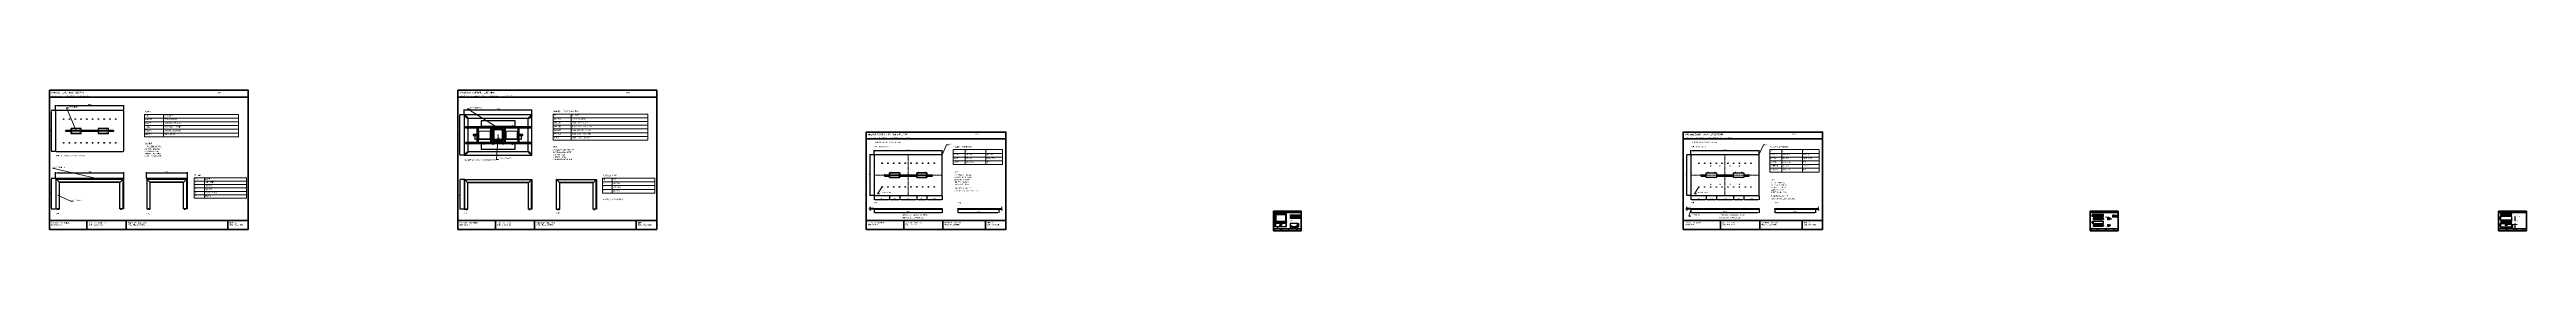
# Model space of a CAD drawing. Header units: millimetres. Extents: x 50 to 612415, y 2 to 4150.
# Drawn here: x 50 to 72830, y 10 to 4150 of the extents above; entities that cross this region are included whole.
import ezdxf

# ---------------------------------------------------------------- set-up
doc = ezdxf.new("R2010")
doc.units = ezdxf.units.MM
doc.linetypes.add('CENTER', pattern=[5.08, 3.175, -0.635, 0.635, -0.635])
doc.linetypes.add('DASHED', pattern=[1.524, 1.27, -0.254])
for name, color, linetype, lineweight in [('CENTER', 8, 'CENTER', 13), ('DIM', 7, 'Continuous', 13), ('FRAME', 7, 'Continuous', 35), ('HIDDEN', 8, 'DASHED', 13), ('NOTE', 7, 'Continuous', 18), ('OUTLINE', 7, 'Continuous', 25)]:
    doc.layers.add(name, color=color, linetype=linetype, lineweight=lineweight)
doc.styles.add('CN', font='Arial Unicode.ttf')
doc.dimstyles.new('D10_A2', dxfattribs={"dimtxt": 36, "dimasz": 22, "dimexe": 12, "dimexo": 10, "dimgap": 8, "dimtad": 1, "dimdsep": 46, "dimtxsty": 'CN', "dimcen": 2.5, "dimclrd": 7, "dimclre": 7, "dimclrt": 7, "dimazin": 3, "dimtfac": 1, "dimtmove": 0, "dimatfit": 3})
doc.dimstyles.new('D10_A3', dxfattribs={"dimtxt": 32, "dimasz": 22, "dimexe": 12, "dimexo": 10, "dimgap": 8, "dimtad": 1, "dimdsep": 46, "dimtxsty": 'CN', "dimcen": 2.5, "dimclrd": 7, "dimclre": 7, "dimclrt": 7, "dimazin": 3, "dimtfac": 1, "dimtmove": 0, "dimatfit": 3})
doc.dimstyles.new('D2_A3', dxfattribs={"dimtxt": 6.4, "dimasz": 4.4, "dimexe": 2.4, "dimexo": 2, "dimgap": 1.6, "dimtad": 1, "dimdsep": 46, "dimtxsty": 'CN', "dimcen": 2.5, "dimclrd": 7, "dimclre": 7, "dimclrt": 7, "dimazin": 3, "dimtfac": 1, "dimtmove": 0, "dimatfit": 3})

msp = doc.modelspace()

# ---------------------------------------------------------------- linework, layer by layer
at = {"layer": 'CENTER'}
for p, q in [((25280, 1050), (25280, 2250)), ((49280, 1050), (49280, 2250)), ((24280, 1650), (26280, 1650)), ((48280, 1650), (50280, 1650)), ((36190, 186), (36270, 186)), ((36230, 267), (36230, 297)), ((36230, 150), (36230, 221)), ((72200, 177), (72270, 177)), ((72235, 142), (72235, 212))]:
    msp.add_line(p, q, dxfattribs=at)
at = {"layer": 'DIM'}
for points in [[(830, 2950), (550, 3630), (610, 3630)], [(13430, 2920), (12330, 3600), (12390, 3600)], [(13230, 2830), (13180, 2110), (13240, 2110)], [(26275, 2245), (26410, 2540), (26460, 2540)], [(50275, 2245), (50410, 2540), (50460, 2540)], [(1480, 1541), (140, 1850), (200, 1850)], [(305, 1050), (680, 880), (740, 880)], [(24515, 1300), (24380, 1100), (24440, 1100)], [(48515, 1300), (48380, 1100), (48440, 1100)], [(36250, 200), (36118, 92), (36130, 92)], [(48289, 650), (48220, 440), (48280, 440)], [(60557, 367), (60550, 414), (60460, 414)], [(72255, 190), (72540, 198), (72552, 198)]]:
    msp.add_lwpolyline(points, dxfattribs=at)
for points in [[(2840, 3330), (3400, 3330), (3400, 3440), (2840, 3440)], [(2840, 3220), (3400, 3220), (3400, 3330), (2840, 3330)], [(2840, 3110), (3400, 3110), (3400, 3220), (2840, 3220)], [(2840, 3000), (3400, 3000), (3400, 3110), (2840, 3110)], [(2840, 2890), (3400, 2890), (3400, 3000), (2840, 3000)], [(3400, 3330), (5600, 3330), (5600, 3440), (3400, 3440)], [(3400, 3220), (5600, 3220), (5600, 3330), (3400, 3330)], [(3400, 3110), (5600, 3110), (5600, 3220), (3400, 3220)], [(3400, 3000), (5600, 3000), (5600, 3110), (3400, 3110)], [(3400, 2890), (5600, 2890), (5600, 3000), (3400, 3000)], [(14850, 3340), (15380, 3340), (15380, 3450), (14850, 3450)], [(14850, 3230), (15380, 3230), (15380, 3340), (14850, 3340)], [(14850, 3120), (15380, 3120), (15380, 3230), (14850, 3230)], [(14850, 3010), (15380, 3010), (15380, 3120), (14850, 3120)], [(14850, 2900), (15380, 2900), (15380, 3010), (14850, 3010)], [(15380, 3340), (17630, 3340), (17630, 3450), (15380, 3450)], [(15380, 3230), (17630, 3230), (17630, 3340), (15380, 3340)], [(15380, 3120), (17630, 3120), (17630, 3230), (15380, 3230)], [(15380, 3010), (17630, 3010), (17630, 3120), (15380, 3120)], [(15380, 2900), (17630, 2900), (17630, 3010), (15380, 3010)], [(2840, 2780), (3400, 2780), (3400, 2890), (2840, 2890)], [(3400, 2780), (5600, 2780), (5600, 2890), (3400, 2890)], [(14850, 2790), (15380, 2790), (15380, 2900), (14850, 2900)], [(14850, 2680), (15380, 2680), (15380, 2790), (14850, 2790)], [(15380, 2790), (17630, 2790), (17630, 2900), (15380, 2900)], [(15380, 2680), (17630, 2680), (17630, 2790), (15380, 2790)], [(26600, 2290), (26950, 2290), (26950, 2400), (26600, 2400)], [(26600, 2180), (26950, 2180), (26950, 2290), (26600, 2290)], [(26950, 2290), (27560, 2290), (27560, 2400), (26950, 2400)], [(26950, 2180), (27560, 2180), (27560, 2290), (26950, 2290)], [(27560, 2290), (28050, 2290), (28050, 2400), (27560, 2400)], [(27560, 2180), (28050, 2180), (28050, 2290), (27560, 2290)], [(50600, 2290), (50950, 2290), (50950, 2400), (50600, 2400)], [(50600, 2180), (50950, 2180), (50950, 2290), (50600, 2290)], [(50950, 2290), (51560, 2290), (51560, 2400), (50950, 2400)], [(50950, 2180), (51560, 2180), (51560, 2290), (50950, 2290)], [(51560, 2290), (52050, 2290), (52050, 2400), (51560, 2400)], [(51560, 2180), (52050, 2180), (52050, 2290), (51560, 2290)], [(4300, 1470), (4600, 1470), (4600, 1570), (4300, 1570)], [(4300, 1370), (4600, 1370), (4600, 1470), (4300, 1470)], [(4600, 1470), (5840, 1470), (5840, 1570), (4600, 1570)], [(4600, 1370), (5840, 1370), (5840, 1470), (4600, 1470)], [(16300, 1450), (16580, 1450), (16580, 1560), (16300, 1560)], [(16580, 1450), (17840, 1450), (17840, 1560), (16580, 1560)], [(26600, 2070), (26950, 2070), (26950, 2180), (26600, 2180)], [(26600, 1960), (26950, 1960), (26950, 2070), (26600, 2070)], [(26950, 2070), (27560, 2070), (27560, 2180), (26950, 2180)], [(26950, 1960), (27560, 1960), (27560, 2070), (26950, 2070)], [(27560, 2070), (28050, 2070), (28050, 2180), (27560, 2180)], [(27560, 1960), (28050, 1960), (28050, 2070), (27560, 2070)], [(50600, 2070), (50950, 2070), (50950, 2180), (50600, 2180)], [(50600, 1960), (50950, 1960), (50950, 2070), (50600, 2070)], [(50600, 1850), (50950, 1850), (50950, 1960), (50600, 1960)], [(50600, 1740), (50950, 1740), (50950, 1850), (50600, 1850)], [(50950, 2070), (51560, 2070), (51560, 2180), (50950, 2180)], [(50950, 1960), (51560, 1960), (51560, 2070), (50950, 2070)], [(50950, 1850), (51560, 1850), (51560, 1960), (50950, 1960)], [(50950, 1740), (51560, 1740), (51560, 1850), (50950, 1850)], [(51560, 2070), (52050, 2070), (52050, 2180), (51560, 2180)], [(51560, 1960), (52050, 1960), (52050, 2070), (51560, 2070)], [(51560, 1850), (52050, 1850), (52050, 1960), (51560, 1960)], [(51560, 1740), (52050, 1740), (52050, 1850), (51560, 1850)], [(4300, 1270), (4600, 1270), (4600, 1370), (4300, 1370)], [(4300, 1170), (4600, 1170), (4600, 1270), (4300, 1270)], [(4300, 1070), (4600, 1070), (4600, 1170), (4300, 1170)], [(4300, 970), (4600, 970), (4600, 1070), (4300, 1070)], [(4600, 1270), (5840, 1270), (5840, 1370), (4600, 1370)], [(4600, 1170), (5840, 1170), (5840, 1270), (4600, 1270)], [(4600, 1070), (5840, 1070), (5840, 1170), (4600, 1170)], [(4600, 970), (5840, 970), (5840, 1070), (4600, 1070)], [(16300, 1340), (16580, 1340), (16580, 1450), (16300, 1450)], [(16300, 1230), (16580, 1230), (16580, 1340), (16300, 1340)], [(16300, 1120), (16580, 1120), (16580, 1230), (16300, 1230)], [(16580, 1340), (17840, 1340), (17840, 1450), (16580, 1450)], [(16580, 1230), (17840, 1230), (17840, 1340), (16580, 1340)], [(16580, 1120), (17840, 1120), (17840, 1230), (16580, 1230)], [(36502, 456), (36582, 456), (36582, 478), (36502, 478)], [(36502, 434), (36582, 434), (36582, 456), (36502, 456)], [(36502, 412), (36582, 412), (36582, 434), (36502, 434)], [(36502, 390), (36582, 390), (36582, 412), (36502, 412)], [(36502, 368), (36582, 368), (36582, 390), (36502, 390)], [(36582, 456), (36636, 456), (36636, 478), (36582, 478)], [(36582, 434), (36636, 434), (36636, 456), (36582, 456)], [(36582, 412), (36636, 412), (36636, 434), (36582, 434)], [(36582, 390), (36636, 390), (36636, 412), (36582, 412)], [(36582, 368), (36636, 368), (36636, 390), (36582, 390)], [(36636, 456), (36804, 456), (36804, 478), (36636, 478)], [(36636, 434), (36804, 434), (36804, 456), (36636, 456)], [(36636, 412), (36804, 412), (36804, 434), (36636, 434)], [(36636, 390), (36804, 390), (36804, 412), (36636, 412)], [(36636, 368), (36804, 368), (36804, 390), (36636, 390)], [(60670, 452), (60720, 452), (60720, 472), (60670, 472)], [(60670, 432), (60720, 432), (60720, 452), (60670, 452)], [(60670, 412), (60720, 412), (60720, 432), (60670, 432)], [(60720, 452), (60814, 452), (60814, 472), (60720, 472)], [(60720, 432), (60814, 432), (60814, 452), (60720, 452)], [(60720, 412), (60814, 412), (60814, 432), (60720, 432)]]:
    msp.add_lwpolyline(points, close=True, dxfattribs=at)
for centre, radius in [((830, 2950), 5), ((13430, 2920), 5), ((13230, 2830), 5), ((26275, 2245), 5), ((50275, 2245), 5), ((1480, 1541), 5), ((305, 1050), 5), ((24515, 1300), 5), ((48515, 1300), 5), ((36250, 200), 1), ((48289, 650), 5), ((60557, 367), 1), ((72255, 190), 1)]:
    msp.add_circle(centre, radius, dxfattribs=at)
at = {"layer": 'FRAME'}
for p, q in [((50, 3950), (5890, 3950)), ((12050, 3950), (17890, 3950)), ((24050, 2720), (28150, 2720)), ((48050, 2720), (52150, 2720)), ((50, 310), (5890, 310)), ((1150, 50), (1150, 310)), ((2300, 50), (2300, 310)), ((5290, 50), (5290, 310)), ((12050, 310), (17890, 310)), ((13150, 50), (13150, 310)), ((14300, 50), (14300, 310)), ((17290, 50), (17290, 310)), ((24050, 310), (28150, 310)), ((25150, 50), (25150, 310)), ((26300, 50), (26300, 310)), ((27550, 50), (27550, 310)), ((36010, 544), (36830, 544)), ((36010, 62), (36830, 62)), ((36230, 10), (36230, 62)), ((36460, 10), (36460, 62)), ((36710, 10), (36710, 62)), ((48050, 310), (52150, 310)), ((49150, 50), (49150, 310)), ((50300, 50), (50300, 310)), ((51550, 50), (51550, 310)), ((60010, 544), (60830, 544)), ((60010, 62), (60830, 62)), ((60230, 10), (60230, 62)), ((60460, 10), (60460, 62)), ((60710, 10), (60710, 62)), ((72010, 544), (72830, 544)), ((72010, 62), (72830, 62)), ((72230, 10), (72230, 62)), ((72460, 10), (72460, 62)), ((72710, 10), (72710, 62))]:
    msp.add_line(p, q, dxfattribs=at)
for points in [[(50, 50), (5890, 50), (5890, 4150), (50, 4150)], [(12050, 50), (17890, 50), (17890, 4150), (12050, 4150)], [(24050, 50), (28150, 50), (28150, 2920), (24050, 2920)], [(48050, 50), (52150, 50), (52150, 2920), (48050, 2920)], [(36010, 10), (36830, 10), (36830, 584), (36010, 584)], [(60010, 10), (60830, 10), (60830, 584), (60010, 584)], [(72010, 10), (72830, 10), (72830, 584), (72010, 584)]]:
    msp.add_lwpolyline(points, close=True, dxfattribs=at)
at = {"layer": 'HIDDEN'}
for p, q in [((24570, 1612), (24730, 1612)), ((25030, 1612), (25530, 1612)), ((25830, 1612), (25990, 1612)), ((48570, 1612), (48730, 1612)), ((49030, 1612), (49530, 1612)), ((49830, 1612), (49990, 1612)), ((340.47, 1447), (2119.53, 1447)), ((3010.47, 1447), (3989.53, 1447)), ((12340.47, 1437), (14119.53, 1437)), ((15040.47, 1437), (16019.53, 1437)), ((24508, 650), (24508, 668)), ((24522, 650), (24522, 668)), ((24570, 650), (24570, 668)), ((24678, 650), (24678, 668)), ((24692, 650), (24692, 668)), ((24730, 650), (24730, 668)), ((24848, 650), (24848, 668)), ((24862, 650), (24862, 668)), ((25018, 650), (25018, 668)), ((25030, 650), (25030, 668)), ((25032, 650), (25032, 668)), ((25188, 650), (25188, 668)), ((25202, 650), (25202, 668)), ((25358, 650), (25358, 668)), ((25372, 650), (25372, 668)), ((25528, 650), (25528, 668)), ((25530, 650), (25530, 668)), ((25542, 650), (25542, 668)), ((25698, 650), (25698, 668)), ((25712, 650), (25712, 668)), ((25830, 650), (25830, 668)), ((25868, 650), (25868, 668)), ((25882, 650), (25882, 668)), ((25990, 650), (25990, 668)), ((26038, 650), (26038, 668)), ((26052, 650), (26052, 668)), ((26983, 650), (26983, 668)), ((26997, 650), (26997, 668)), ((27270, 650), (27270, 668)), ((27330, 650), (27330, 668)), ((27350, 650), (27350, 668)), ((27410, 650), (27410, 668)), ((27683, 650), (27683, 668)), ((27697, 650), (27697, 668)), ((36080, 135), (36080, 226)), ((36205, 275), (36205, 290)), ((36255, 275), (36255, 290)), ((36380, 135), (36380, 226)), ((36500, 211), (36515, 211)), ((36500, 161), (36515, 161)), ((48508, 650), (48508, 668)), ((48522, 650), (48522, 668)), ((48570, 650), (48570, 668)), ((48678, 650), (48678, 668)), ((48692, 650), (48692, 668)), ((48730, 650), (48730, 668)), ((48848, 650), (48848, 668)), ((48862, 650), (48862, 668)), ((49018, 650), (49018, 668)), ((49030, 650), (49030, 668)), ((49032, 650), (49032, 668)), ((49188, 650), (49188, 668)), ((49202, 650), (49202, 668)), ((49358, 650), (49358, 668)), ((49372, 650), (49372, 668)), ((49528, 650), (49528, 668)), ((49530, 650), (49530, 668)), ((49542, 650), (49542, 668)), ((49698, 650), (49698, 668)), ((49712, 650), (49712, 668)), ((49830, 650), (49830, 668)), ((49868, 650), (49868, 668)), ((49882, 650), (49882, 668)), ((49990, 650), (49990, 668)), ((50038, 650), (50038, 668)), ((50052, 650), (50052, 668)), ((50983, 650), (50983, 668)), ((50997, 650), (50997, 668)), ((51270, 650), (51270, 668)), ((51330, 650), (51330, 668)), ((51350, 650), (51350, 668)), ((51410, 650), (51410, 668)), ((51683, 650), (51683, 668)), ((51697, 650), (51697, 668)), ((60100, 458), (60398, 458)), ((60100, 367), (60398, 367)), ((60145, 366.5), (60145, 378)), ((60145, 168.5), (60145, 180)), ((60155, 366.5), (60155, 378)), ((60155, 168.5), (60155, 180)), ((60343, 366.5), (60343, 378)), ((60343, 168.5), (60343, 180)), ((60353, 366.5), (60353, 378)), ((60353, 168.5), (60353, 180)), ((60521.8, 366.5), (60531.8, 366.5)), ((60566.2, 168.5), (60576.2, 168.5)), ((72210, 261), (72210, 276)), ((72260, 261), (72260, 276)), ((72485, 202), (72500, 202)), ((72485, 152), (72500, 152))]:
    msp.add_line(p, q, dxfattribs=at)
for points in [[(12665, 2715), (12995, 2715), (12995, 2945), (12665, 2945)], [(13110, 2680), (13350, 2680), (13350, 2980), (13110, 2980)], [(13465, 2715), (13795, 2715), (13795, 2945), (13465, 2945)]]:
    msp.add_lwpolyline(points, close=True, dxfattribs=at)
for centre in [(48860, 1922), (49130, 1922), (49430, 1922), (49700, 1922), (48860, 1378), (49130, 1378), (49430, 1378), (49700, 1378)]:
    msp.add_circle(centre, 5, dxfattribs=at)
at = {"layer": 'OUTLINE'}
for p, q in [((230, 3535), (230, 2365)), ((2215, 3550), (245, 3550)), ((2230, 2365), (2230, 3535)), ((12235.074, 3417.236), (12236.574, 3417.236)), ((12235.074, 3417.236), (12235.074, 3413.36)), ((12236.574, 3413.36), (12235.074, 3413.36)), ((12235.497, 3412.276), (12236.601, 3413.292)), ((12235.497, 3412.276), (12319.02, 3321.588)), ((12236.574, 3417.236), (12236.574, 3413.36)), ((12236.601, 3413.292), (12247.744, 3401.193)), ((12243.074, 3423.736), (12243.074, 3425.236)), ((12246.95, 3425.236), (12243.074, 3425.236)), ((12246.95, 3423.736), (12243.074, 3423.736)), ((12246.95, 3425.236), (12246.95, 3423.736)), ((12247.018, 3423.709), (12248.034, 3424.813)), ((12259.116, 3412.566), (12247.018, 3423.709)), ((12339.948, 3340.161), (12248.034, 3424.813)), ((12252.766, 3395.74), (12320.123, 3322.604)), ((12338.932, 3339.058), (12264.57, 3407.543)), ((12320.123, 3322.604), (12319.02, 3321.588)), ((12320.267, 3322.601), (12337.756, 3340.09)), ((12321.328, 3321.541), (12320.267, 3322.601)), ((12321.328, 3321.541), (12338.817, 3339.03)), ((12338.817, 3339.03), (12337.756, 3340.09)), ((12338.932, 3339.058), (12339.948, 3340.161)), ((14120.052, 3340.161), (14211.966, 3424.813)), ((14121.068, 3339.058), (14120.052, 3340.161)), ((14121.068, 3339.058), (14195.43, 3407.543)), ((14121.183, 3339.03), (14122.244, 3340.09)), ((14138.672, 3321.541), (14121.183, 3339.03)), ((14139.733, 3322.601), (14122.244, 3340.09)), ((14138.672, 3321.541), (14139.733, 3322.601)), ((14207.234, 3395.74), (14139.877, 3322.604)), ((14139.877, 3322.604), (14140.98, 3321.588)), ((14224.503, 3412.276), (14140.98, 3321.588)), ((14200.884, 3412.566), (14212.982, 3423.709)), ((14212.982, 3423.709), (14211.966, 3424.813)), ((14223.399, 3413.292), (14212.256, 3401.193)), ((14213.05, 3425.236), (14213.05, 3423.736)), ((14213.05, 3425.236), (14216.926, 3425.236)), ((14213.05, 3423.736), (14216.926, 3423.736)), ((14216.926, 3423.736), (14216.926, 3425.236)), ((14224.503, 3412.276), (14223.399, 3413.292)), ((14224.926, 3417.236), (14223.426, 3417.236)), ((14223.426, 3417.236), (14223.426, 3413.36)), ((14223.426, 3413.36), (14224.926, 3413.36)), ((14224.926, 3417.236), (14224.926, 3413.36)), ((245, 2350), (2215, 2350)), ((12236.574, 2246.64), (12235.074, 2246.64)), ((12235.074, 2242.764), (12235.074, 2246.64)), ((12235.074, 2242.764), (12236.574, 2242.764)), ((12235.497, 2247.724), (12319.02, 2338.412)), ((12235.497, 2247.724), (12236.601, 2246.708)), ((12236.574, 2242.764), (12236.574, 2246.64)), ((12236.601, 2246.708), (12247.744, 2258.807)), ((12243.074, 2236.264), (12243.074, 2234.764)), ((12246.95, 2236.264), (12243.074, 2236.264)), ((12246.95, 2234.764), (12243.074, 2234.764)), ((12246.95, 2234.764), (12246.95, 2236.264)), ((12259.116, 2247.434), (12247.018, 2236.291)), ((12247.018, 2236.291), (12248.034, 2235.187)), ((12339.948, 2319.839), (12248.034, 2235.187)), ((12252.766, 2264.26), (12320.123, 2337.396)), ((12338.932, 2320.942), (12264.57, 2252.457)), ((12320.123, 2337.396), (12319.02, 2338.412)), ((12321.328, 2338.459), (12320.267, 2337.399)), ((12320.267, 2337.399), (12337.756, 2319.91)), ((12321.328, 2338.459), (12338.817, 2320.97)), ((12338.817, 2320.97), (12337.756, 2319.91)), ((12338.932, 2320.942), (12339.948, 2319.839)), ((14121.068, 2320.942), (14120.052, 2319.839)), ((14120.052, 2319.839), (14211.966, 2235.187)), ((14121.068, 2320.942), (14195.43, 2252.457)), ((14138.672, 2338.459), (14121.183, 2320.97)), ((14121.183, 2320.97), (14122.244, 2319.91)), ((14139.733, 2337.399), (14122.244, 2319.91)), ((14138.672, 2338.459), (14139.733, 2337.399)), ((14139.877, 2337.396), (14140.98, 2338.412)), ((14207.234, 2264.26), (14139.877, 2337.396)), ((14224.503, 2247.724), (14140.98, 2338.412)), ((14200.884, 2247.434), (14212.982, 2236.291)), ((14212.982, 2236.291), (14211.966, 2235.187)), ((14223.399, 2246.708), (14212.256, 2258.807)), ((14213.05, 2236.264), (14216.926, 2236.264)), ((14213.05, 2234.764), (14213.05, 2236.264)), ((14213.05, 2234.764), (14216.926, 2234.764)), ((14216.926, 2236.264), (14216.926, 2234.764)), ((14224.503, 2247.724), (14223.399, 2246.708)), ((14223.426, 2246.64), (14224.926, 2246.64)), ((14223.426, 2242.764), (14223.426, 2246.64)), ((14224.926, 2242.764), (14223.426, 2242.764)), ((14224.926, 2242.764), (14224.926, 2246.64)), ((24280, 2235), (24280, 1065)), ((26265, 2250), (24295, 2250)), ((26280, 1065), (26280, 2235)), ((48280, 2235), (48280, 1065)), ((50265, 2250), (48295, 2250)), ((50280, 1065), (50280, 2235)), ((248.03, 655), (248.03, 1532)), ((2211.97, 655), (2211.97, 1532)), ((2918.03, 655), (2918.03, 1532)), ((4081.97, 655), (4081.97, 1532)), ((12248.03, 645), (12248.03, 1522)), ((14211.97, 645), (14211.97, 1522)), ((14948.03, 645), (14948.03, 1522)), ((16111.97, 645), (16111.97, 1522)), ((24582, 1642), (24592, 1658)), ((24617, 1642), (24627, 1658)), ((24652, 1642), (24662, 1658)), ((24681.5, 1996.5), (24688.5, 2003.5)), ((24687, 1642), (24697, 1658)), ((24722, 1642), (24732, 1658)), ((24757, 1642), (24767, 1658)), ((24792, 1642), (24802, 1658)), ((24827, 1642), (24837, 1658)), ((24862, 1642), (24872, 1658)), ((24897, 1642), (24907, 1658)), ((24932, 1642), (24942, 1658)), ((24967, 1642), (24977, 1658)), ((25002, 1642), (25012, 1658)), ((25021.5, 1996.5), (25028.5, 2003.5)), ((25037, 1642), (25047, 1658)), ((25072, 1642), (25082, 1658)), ((25107, 1642), (25117, 1658)), ((25142, 1642), (25152, 1658)), ((25177, 1642), (25187, 1658)), ((25212, 1642), (25222, 1658)), ((25247, 1642), (25257, 1658)), ((25282, 1642), (25292, 1658)), ((25317, 1642), (25327, 1658)), ((25352, 1642), (25362, 1658)), ((25361.5, 1996.5), (25368.5, 2003.5)), ((25387, 1642), (25397, 1658)), ((25422, 1642), (25432, 1658)), ((25457, 1642), (25467, 1658)), ((25492, 1642), (25502, 1658)), ((25527, 1642), (25537, 1658)), ((25562, 1642), (25572, 1658)), ((25597, 1642), (25607, 1658)), ((25632, 1642), (25642, 1658)), ((25667, 1642), (25677, 1658)), ((25701.5, 1996.5), (25708.5, 2003.5)), ((25702, 1642), (25712, 1658)), ((25737, 1642), (25747, 1658)), ((25772, 1642), (25782, 1658)), ((25807, 1642), (25817, 1658)), ((25842, 1642), (25852, 1658)), ((25877, 1642), (25887, 1658)), ((25912, 1642), (25922, 1658)), ((25947, 1642), (25957, 1658)), ((26041.5, 1996.5), (26048.5, 2003.5)), ((24295, 1050), (26265, 1050)), ((24511.5, 1296.5), (24518.5, 1303.5)), ((24851.5, 1296.5), (24858.5, 1303.5)), ((25191.5, 1296.5), (25198.5, 1303.5)), ((25531.5, 1296.5), (25538.5, 1303.5)), ((25871.5, 1296.5), (25878.5, 1303.5)), ((48295, 1050), (50265, 1050)), ((24280, 659), (26280, 659)), ((24289, 650), (26271, 650)), ((26740, 659), (27940, 659)), ((26749, 650), (27931, 650)), ((36065, 490), (36395, 490)), ((36065, 290), (36395, 290)), ((36065, 135), (36395, 135)), ((36500, 135), (36730, 135)), ((36515, 135), (36515, 226)), ((36715, 135), (36715, 226)), ((48280, 659), (50280, 659)), ((48289, 650), (50271, 650)), ((50740, 659), (51940, 659)), ((50749, 650), (51931, 650))]:
    msp.add_line(p, q, dxfattribs=at)
for points in [[(1930, 2960), (1780, 2960), (1780, 3020), (1480, 3020), (1480, 2960), (980, 2960), (980, 3020), (680, 3020), (680, 2960), (530, 2960)], [(530, 2940), (680, 2940), (680, 2880), (980, 2880), (980, 2940), (1480, 2940), (1480, 2880), (1780, 2880), (1780, 2940), (1930, 2940)], [(24580, 1660), (24730, 1660), (24730, 1720), (25030, 1720), (25030, 1660), (25530, 1660), (25530, 1720), (25830, 1720), (25830, 1660), (25980, 1660)], [(25980, 1640), (25830, 1640), (25830, 1580), (25530, 1580), (25530, 1640), (25030, 1640), (25030, 1580), (24730, 1580), (24730, 1640), (24580, 1640)], [(48580, 1660), (48730, 1660), (48730, 1720), (49030, 1720), (49030, 1660), (49530, 1660), (49530, 1720), (49830, 1720), (49830, 1660), (49980, 1660)], [(49980, 1640), (49830, 1640), (49830, 1580), (49530, 1580), (49530, 1640), (49030, 1640), (49030, 1580), (48730, 1580), (48730, 1640), (48580, 1640)]]:
    msp.add_lwpolyline(points, dxfattribs=at)
for points in [[(681, 2960), (979, 2960), (979, 3018), (681, 3018)], [(681, 2882), (979, 2882), (979, 2940), (681, 2940)], [(1481, 2960), (1779, 2960), (1779, 3018), (1481, 3018)], [(1481, 2882), (1779, 2882), (1779, 2940), (1481, 2940)], [(12235, 2235), (14225, 2235), (14225, 3425), (12235, 3425)], [(12272.3, 3045), (14187.7, 3045), (14187.7, 3075), (12272.3, 3075)], [(12345.3, 2345.3), (14114.7, 2345.3), (14114.7, 3314.7), (12345.3, 3314.7)], [(12600, 3066), (12660, 3066), (12660, 3069), (12600, 3069)], [(12610, 2594), (12650, 2594), (12650, 3066), (12610, 3066)], [(12730, 3090), (13730, 3090), (13730, 3250), (12730, 3250)], [(13000, 3066), (13060, 3066), (13060, 3069), (13000, 3069)], [(13010, 2594), (13050, 2594), (13050, 3066), (13010, 3066)], [(13080, 2660), (13380, 2660), (13380, 3000), (13080, 3000)], [(13400, 3066), (13460, 3066), (13460, 3069), (13400, 3069)], [(13410, 2594), (13450, 2594), (13450, 3066), (13410, 3066)], [(13800, 3066), (13860, 3066), (13860, 3069), (13800, 3069)], [(13810, 2594), (13850, 2594), (13850, 3066), (13810, 3066)], [(12272.3, 2585), (14187.7, 2585), (14187.7, 2615), (12272.3, 2615)], [(12500.5, 2817.5), (12600.5, 2817.5), (12600.5, 2842.5), (12500.5, 2842.5)], [(12600, 2591), (12660, 2591), (12660, 2594), (12600, 2594)], [(12730, 2410), (13730, 2410), (13730, 2570), (12730, 2570)], [(13000, 2591), (13060, 2591), (13060, 2594), (13000, 2594)], [(13400, 2591), (13460, 2591), (13460, 2594), (13400, 2594)], [(13800, 2591), (13860, 2591), (13860, 2594), (13800, 2594)], [(13859.5, 2817.5), (13959.5, 2817.5), (13959.5, 2842.5), (13859.5, 2842.5)], [(230, 1532), (2230, 1532), (2230, 1550), (230, 1550)], [(235, 655), (339.95, 655), (339.95, 1432), (250.75, 1532), (235, 1532)], [(250.75, 1532), (2209.25, 1532), (2119.53, 1432), (340.47, 1432)], [(2225, 655), (2120.05, 655), (2120.05, 1432), (2209.25, 1532), (2225, 1532)], [(2900, 1532), (4100, 1532), (4100, 1550), (2900, 1550)], [(2905, 655), (3009.95, 655), (3009.95, 1432), (2920.75, 1532), (2905, 1532)], [(2920.75, 1532), (4079.25, 1532), (3989.53, 1432), (3010.47, 1432)], [(4095, 655), (3990.05, 655), (3990.05, 1432), (4079.25, 1532), (4095, 1532)], [(12235, 645), (12339.95, 645), (12339.95, 1422), (12250.75, 1522), (12235, 1522)], [(12250.75, 1522), (14209.25, 1522), (14119.53, 1422), (12340.47, 1422)], [(14225, 645), (14120.05, 645), (14120.05, 1422), (14209.25, 1522), (14225, 1522)], [(14935, 645), (15039.95, 645), (15039.95, 1422), (14950.75, 1522), (14935, 1522)], [(14950.75, 1522), (16109.25, 1522), (16019.53, 1422), (15040.47, 1422)], [(16125, 645), (16020.05, 645), (16020.05, 1422), (16109.25, 1522), (16125, 1522)], [(24731, 1660), (25029, 1660), (25029, 1718), (24731, 1718)], [(24731, 1582), (25029, 1582), (25029, 1640), (24731, 1640)], [(25531, 1660), (25829, 1660), (25829, 1718), (25531, 1718)], [(25531, 1582), (25829, 1582), (25829, 1640), (25531, 1640)], [(284.01, 650), (304.01, 650), (304.01, 656), (284.01, 656)], [(305.223, 650), (325.223, 650), (325.223, 656), (305.223, 656)], [(2134.777, 650), (2154.777, 650), (2154.777, 656), (2134.777, 656)], [(2155.99, 650), (2175.99, 650), (2175.99, 656), (2155.99, 656)], [(2953.652, 650), (2973.652, 650), (2973.652, 656), (2953.652, 656)], [(2974.866, 650), (2994.866, 650), (2994.866, 656), (2974.866, 656)], [(4005.134, 650), (4025.134, 650), (4025.134, 656), (4005.134, 656)], [(4026.348, 650), (4046.348, 650), (4046.348, 656), (4026.348, 656)], [(12284.01, 640), (12304.01, 640), (12304.01, 646), (12284.01, 646)], [(12305.223, 640), (12325.223, 640), (12325.223, 646), (12305.223, 646)], [(14134.777, 640), (14154.777, 640), (14154.777, 646), (14134.777, 646)], [(14155.99, 640), (14175.99, 640), (14175.99, 646), (14155.99, 646)], [(14983.652, 640), (15003.652, 640), (15003.652, 646), (14983.652, 646)], [(15004.866, 640), (15024.866, 640), (15024.866, 646), (15004.866, 646)], [(16035.134, 640), (16055.134, 640), (16055.134, 646), (16035.134, 646)], [(16056.348, 640), (16076.348, 640), (16076.348, 646), (16056.348, 646)], [(24280, 659), (24280, 668), (26280, 668), (26280, 659), (26271, 650), (24289, 650)], [(26740, 659), (26740, 668), (27940, 668), (27940, 659), (27931, 650), (26749, 650)], [(36065, 275), (36395, 275), (36395, 505), (36065, 505)], [(36065, 130), (36395, 130), (36395, 226), (36065, 226)], [(36080, 290), (36380, 290), (36380, 490), (36080, 490)], [(36500, 130), (36730, 130), (36730, 226), (36500, 226)], [(48280, 659), (48280, 668), (50280, 668), (50280, 659), (50271, 650), (48289, 650)], [(50740, 659), (50740, 668), (51940, 668), (51940, 659), (51931, 650), (50749, 650)], [(60100, 428), (60398, 428), (60398, 486), (60100, 486)], [(60100, 360), (60398, 360), (60398, 378), (60100, 378)], [(60100, 226), (60398, 226), (60398, 284), (60100, 284)], [(60100, 162), (60398, 162), (60398, 180), (60100, 180)], [(60520, 360), (60550, 360), (60550, 367), (60578, 367), (60578, 378), (60520, 378)], [(60520, 162), (60578, 162), (60578, 180), (60520, 180)], [(72070, 480), (72400, 480), (72400, 495), (72070, 495)], [(72070, 335), (72400, 335), (72400, 426), (72070, 426)], [(72070, 261), (72400, 261), (72400, 276), (72070, 276)], [(72070, 126), (72400, 126), (72400, 217), (72070, 217)], [(72485, 335), (72500, 335), (72500, 426), (72485, 426)], [(72485, 126), (72500, 126), (72500, 217), (72485, 217)]]:
    msp.add_lwpolyline(points, close=True, dxfattribs=at)
for centre, radius in [((465, 3300), 9), ((635, 3300), 9), ((731, 3026.8), 5), ((731, 3011.2), 5), ((805, 3300), 9), ((929, 3026.8), 5), ((929, 3011.2), 5), ((975, 3300), 9), ((1145, 3300), 9), ((1315, 3300), 9), ((1485, 3300), 9), ((1531, 3026.8), 5), ((1531, 3011.2), 5), ((1655, 3300), 9), ((1729, 3026.8), 5), ((1729, 3011.2), 5), ((1825, 3300), 9), ((1995, 3300), 9), ((12810, 3102), 3.3), ((13080, 3102), 3.3), ((13380, 3102), 3.3), ((13650, 3102), 3.3), ((465, 2600), 9), ((635, 2600), 9), ((731, 2888.8), 5), ((731, 2873.2), 5), ((805, 2600), 9), ((929, 2888.8), 5), ((929, 2873.2), 5), ((975, 2600), 9), ((1145, 2600), 9), ((1315, 2600), 9), ((1485, 2600), 9), ((1531, 2888.8), 5), ((1531, 2873.2), 5), ((1655, 2600), 9), ((1729, 2888.8), 5), ((1729, 2873.2), 5), ((1825, 2600), 9), ((1995, 2600), 9), ((12810, 2558), 3.3), ((13080, 2558), 3.3), ((13380, 2558), 3.3), ((13650, 2558), 3.3), ((24515, 2000), 9), ((24515, 2000), 6), ((24685, 2000), 9), ((24685, 2000), 6), ((24781, 1726.8), 5), ((24781, 1711.2), 5), ((24781, 1588.8), 5), ((24781, 1573.2), 5), ((24855, 2000), 9), ((24855, 2000), 6), ((24979, 1726.8), 5), ((24979, 1711.2), 5), ((24979, 1588.8), 5), ((24979, 1573.2), 5), ((25025, 2000), 9), ((25025, 2000), 6), ((25195, 2000), 9), ((25195, 2000), 6), ((25365, 2000), 9), ((25365, 2000), 6), ((25535, 2000), 9), ((25535, 2000), 6), ((25581, 1726.8), 5), ((25581, 1711.2), 5), ((25581, 1588.8), 5), ((25581, 1573.2), 5), ((25705, 2000), 9), ((25705, 2000), 6), ((25779, 1726.8), 5), ((25779, 1711.2), 5), ((25779, 1588.8), 5), ((25779, 1573.2), 5), ((25875, 2000), 9), ((25875, 2000), 6), ((26045, 2000), 9), ((26045, 2000), 6), ((48515, 2000), 7), ((48685, 2000), 7), ((48781, 1726.8), 5), ((48781, 1573.2), 5), ((48855, 2000), 7), ((48979, 1726.8), 5), ((48979, 1573.2), 5), ((49025, 2000), 7), ((49195, 2000), 7), ((49365, 2000), 7), ((49535, 2000), 7), ((49581, 1726.8), 5), ((49581, 1573.2), 5), ((49705, 2000), 7), ((49779, 1726.8), 5), ((49779, 1573.2), 5), ((49875, 2000), 7), ((50045, 2000), 7), ((24515, 1300), 9), ((24515, 1300), 6), ((24685, 1300), 9), ((24685, 1300), 6), ((24855, 1300), 9), ((24855, 1300), 6), ((25025, 1300), 9), ((25025, 1300), 6), ((25195, 1300), 9), ((25195, 1300), 6), ((25365, 1300), 9), ((25365, 1300), 6), ((25535, 1300), 9), ((25535, 1300), 6), ((25705, 1300), 9), ((25705, 1300), 6), ((25875, 1300), 9), ((25875, 1300), 6), ((26045, 1300), 9), ((26045, 1300), 6), ((48515, 1300), 7), ((48685, 1300), 7), ((48855, 1300), 7), ((49025, 1300), 7), ((49195, 1300), 7), ((49365, 1300), 7), ((49535, 1300), 7), ((49705, 1300), 7), ((49875, 1300), 7), ((50045, 1300), 7), ((36230, 186), 25), ((36540, 159), 2.25), ((36690, 159), 2.25), ((60150, 434.8), 5), ((60150, 277.2), 5), ((60348, 434.8), 5), ((60348, 277.2), 5), ((72235, 177), 25)]:
    msp.add_circle(centre, radius, dxfattribs=at)
for centre, radius, start, end in [((245, 3535), 15, 90, 180), ((530, 2950), 10, 90, 270), ((1930, 2950), 10, 270, 90), ((2215, 3535), 15, 0, 90), ((12243.074, 3417.236), 8, 90, 180), ((12236.674, 3413.36), 1.6, -180, -137.35542281), ((12243.074, 3417.236), 6.5, 90, 180), ((12236.674, 3413.36), 0.1, -179.99999999, -137.35542281), ((12246.95, 3423.636), 1.6, 47.35542281, 90), ((12246.95, 3423.636), 0.1, 47.35542281, 90), ((12320.196, 3322.672), 1.6, -137.35542281, -45), ((12320.196, 3322.672), 0.1, -137.35542281, -45), ((14139.804, 3322.672), 1.6, -135, -42.64457719), ((14139.804, 3322.672), 0.1, -135, -42.64457719), ((14213.05, 3423.636), 1.6, 90, 132.64457719), ((14213.05, 3423.636), 0.1, 90, 132.64457719), ((14216.926, 3417.236), 8, 0, 90), ((14216.926, 3417.236), 6.5, 0, 90), ((14223.326, 3413.36), 0.1, -42.64457719, -0.00000001), ((14223.326, 3413.36), 1.6, -42.64457719, 0), ((245, 2365), 15, 180, 270), ((2215, 2365), 15, 270, 360), ((12236.674, 2246.64), 1.6, 137.35542281, 180), ((12243.074, 2242.764), 8, -180, -90), ((12236.674, 2246.64), 0.1, 137.35542281, 179.99999999), ((12243.074, 2242.764), 6.5, -180, -90), ((12246.95, 2236.364), 0.1, -90, -47.35542281), ((12246.95, 2236.364), 1.6, -90, -47.35542281), ((12320.196, 2337.328), 1.6, 45, 137.35542281), ((12320.196, 2337.328), 0.1, 45, 137.35542281), ((14139.804, 2337.328), 1.6, 42.64457719, 135), ((14139.804, 2337.328), 0.1, 42.64457719, 135), ((14213.05, 2236.364), 1.6, -132.64457719, -90), ((14213.05, 2236.364), 0.1, -132.64457719, -90), ((14216.926, 2242.764), 6.5, -90, 0), ((14216.926, 2242.764), 8, -90, 0), ((14223.326, 2246.64), 0.1, 0.00000001, 42.64457719), ((14223.326, 2246.64), 1.6, 0, 42.64457719), ((24295, 2235), 15, 90, 180), ((26265, 2235), 15, 0, 90), ((48295, 2235), 15, 90, 180), ((50265, 2235), 15, 0, 90), ((24580, 1650), 10, 90, 270), ((25980, 1650), 10, 270, 90), ((48580, 1650), 10, 90, 270), ((49980, 1650), 10, 270, 90), ((24295, 1065), 15, 180, 270), ((26265, 1065), 15, 270, 360), ((48295, 1065), 15, 180, 270), ((50265, 1065), 15, 270, 360)]:
    msp.add_arc(centre, radius, start, end, dxfattribs=at)

# ---------------------------------------------------------------- texts
at = {"layer": 'NOTE', "attachment_point": 1, "style": 'CN'}
for s, insert, char_height, width in [('整桌总装 · 三视、基准与装配尺寸', (100, 4100), 46, 4840), ('本页件 A01    |    三维 A02·P05    |    索引 I01·P01', (120, 3990), 36, 5700), ('A03 翻盖总成', (610, 3680), 36, 1300), ('A01', (4990, 4100), 40, 900), ('钢结构总成 · 底视布置、三视与焊接', (12100, 4100), 46, 4840), ('本页件 A04    |    装配 A01·P04    |    三维 V03·P08    |    索引 I01·P01', (12120, 3990), 36, 5700), ('S08 可拆横梁×4', (12390, 3650), 36, 1550), ('A04', (16990, 4100), 40, 900), ('总装控制', (2840, 3540), 41, 2760), ('项目', (2860, 3420), 36, 520), ('钢体外包', (2860, 3200), 36, 520), ('成品外包', (2860, 3310), 36, 520), ('翻盖组心', (2860, 2980), 36, 520), ('高度链', (2860, 3090), 36, 520), ('脚5 + 钢腿877 + 木面18', (3420, 3090), 36, 2160), ('尺寸 / 数量', (3420, 3420), 36, 2160), ('2000×1200×900', (3420, 3310), 36, 2160), ('(600,600) / (1400,600)', (3420, 2980), 36, 2160), ('1990×1190；四边退5', (3420, 3200), 36, 2160), ('安装坐标｜桌面左下角为原点', (14850, 3550), 41, 2780), ('构件', (14870, 3430), 36, 490), ('S04 底盘', (14870, 3320), 36, 490), ('S05 C筋', (14870, 3210), 36, 490), ('S06 U槽', (14870, 3100), 36, 490), ('S08 横梁', (14870, 2990), 36, 490), ('Y355..385 / 815..845', (15400, 3210), 36, 2210), ('X / Y定位', (15400, 3430), 36, 2210), ('X400 / 800 / 1200 / 1600', (15400, 2990), 36, 2210), ('左下(115.3,115.3)', (15400, 3320), 36, 2210), ('中心X320.5 / 1679.5，Y600', (15400, 3100), 36, 2210), ('俯视 · 第三角投影 / X向长边、Y向短边', (230, 2240), 36, 2200), ('4 装翻盖、毛刷与电气', (2840, 2300), 36, 2720), ('3 八点M6固定木面', (2840, 2370), 36, 2720), ('5 试开三检修口并验电', (2840, 2230), 36, 2720), ('装配顺序', (2840, 2600), 41, 2720), ('2 装横梁、盒与五金', (2840, 2440), 36, 2720), ('1 钢架点固校方后焊接', (2840, 2510), 36, 2720), ('排插数量', (2860, 2870), 36, 520), ('桌面2；桌肚2', (3420, 2870), 36, 2160), ('腹板端口与腿按1:1放样', (14850, 2340), 36, 2750), ('装焊', (14850, 2500), 41, 2750), ('先点固校方，再对称分段焊', (14850, 2410), 36, 2750), ('C筋斜端净退≥1', (14850, 2270), 36, 2750), ('门铰朝外，锁朝内', (14850, 2200), 36, 2750), ('长检修口', (14870, 2880), 36, 490), ('中央窗', (14870, 2770), 36, 490), ('X500..1500；Y180 / 860', (15400, 2880), 36, 2210), ('X850..1150；Y430..770', (15400, 2770), 36, 2210), ('桌面与翻盖总成｜孔位、毛刷及护口布置', (24100, 2870), 46, 3100), ('本页件 A03    |    装配 A01·P04    |    三维 V02·P06    |    索引 I01·P01', (24120, 2760), 28, 3960), ('T18阻燃多层板 · 纹理沿长边 · 单位mm', (24280, 2630), 32, 2250), ('俯视｜木纹沿2000方向', (24280, 2500), 32, 1100), ('4-R15', (26460, 2580), 32, 900), ('孔心坐标｜左下角为原点', (26600, 2500), 37, 1450), ('A n=0..9', (26620, 2270), 32, 310), ('孔组', (26620, 2380), 32, 310), ('X', (26970, 2380), 32, 570), ('235+170n', (26970, 2270), 32, 570), ('A03', (27250, 2870), 40, 900), ('Y', (27580, 2380), 32, 450), ('250 / 950', (27580, 2270), 32, 450), ('W01 桌面成品板｜实际切口与封边控制', (48100, 2870), 46, 3100), ('本页件 W01    |    装配 A03·P18    |    三维 A02·P05 / V02·P06    |    索引 I01·P01', (48120, 2760), 28, 3960), ('T18阻燃多层板 · 纹理沿长边 · 单位mm', (48280, 2630), 32, 2250), ('俯视｜木纹沿2000方向', (48280, 2500), 32, 1100), ('4-R15', (50460, 2580), 32, 900), ('孔心坐标｜左下角为原点', (50600, 2500), 37, 1450), ('A n=0..9', (50620, 2270), 32, 310), ('孔组', (50620, 2380), 32, 310), ('X', (50970, 2380), 32, 570), ('235+170n', (50970, 2270), 32, 570), ('W01', (51250, 2870), 40, 900), ('Y', (51580, 2380), 32, 450), ('250 / 950', (51580, 2270), 32, 450), ('W01 桌面T18', (200, 1900), 36, 1400), ('统一基准', (4300, 1670), 41, 1540), ('代号', (4320, 1550), 36, 260), ('基准面', (4620, 1550), 36, 1200), ('俯视/底盘内侧：虚线为A05承托盒安装包络', (12230, 2110), 36, 2300), ('S10A 中央检修盖', (13240, 2160), 36, 1750), ('外露焊缝磨平后表面处理', (14850, 2130), 36, 2750), ('八点拆面｜详D01', (16300, 1660), 41, 1540), ('轴', (16320, 1540), 36, 240), ('坐标', (16600, 1540), 36, 1220), ('B 桶铰孔', (26620, 2160), 32, 310), ('B 桶铰孔', (26620, 2050), 32, 310), ('W02A/B各2片；同板顺纹', (26640, 1670), 32, 1400), ('缝宽2+58+20+58+2=140', (26640, 1600), 32, 1400), ('每盖2铰链；向上抬90°', (26640, 1530), 32, 1400), ('装配', (26640, 1760), 37, 1400), ('毛刷五段；安装见D02', (26640, 1460), 32, 1400), ('501 / 699', (26970, 2160), 32, 570), ('1301 / 1499', (26970, 2050), 32, 570), ('523.2 / 676.8', (27580, 2160), 32, 450), ('同上', (27580, 2050), 32, 450), ('C 底面嵌母', (50620, 1940), 32, 310), ('C 底面嵌母', (50620, 1830), 32, 310), ('B 桶铰孔', (50620, 2160), 32, 310), ('B 桶铰孔', (50620, 2050), 32, 310), ('加工', (50640, 1530), 37, 1400), ('501 / 699', (50970, 2160), 32, 570), ('580 / 850', (50970, 1940), 32, 570), ('1301 / 1499', (50970, 2050), 32, 570), ('1150 / 1420', (50970, 1830), 32, 570), ('328 / 872', (51580, 1940), 32, 450), ('523.2 / 676.8', (51580, 2160), 32, 450), ('同上', (51580, 2050), 32, 450), ('同上', (51580, 1830), 32, 450), ('A07 腿总成', (740, 930), 36, 1300), ('A', (4320, 1450), 36, 260), ('XY', (4320, 1150), 36, 260), ('Z0', (4320, 1050), 36, 260), ('C', (4320, 1250), 36, 260), ('B', (4320, 1350), 36, 260), ('木面上表面', (4620, 1450), 36, 1200), ('桌面左下外包角', (4620, 1150), 36, 1200), ('完成地面', (4620, 1050), 36, 1200), ('2000长边', (4620, 1350), 36, 1200), ('1200短边', (4620, 1250), 36, 1200), ('Y', (16320, 1210), 36, 240), ('X', (16320, 1430), 36, 240), ('X', (16320, 1320), 36, 240), ('成型控制；展开经首件试折', (16320, 950), 36, 1490), ('328 / 872', (16600, 1210), 36, 1220), ('580 / 850', (16600, 1430), 36, 1220), ('1150 / 1420', (16600, 1320), 36, 1220), ('正视', (24280, 850), 32, 1100), ('A 20×φ14 +0.5/0', (24440, 1150), 32, 1550), ('X290..450 / 750..1250 / 1550..1710', (26640, 1200), 32, 1420), ('20护口+10盖；详A06', (26640, 1390), 32, 1400), ('毛刷底槽Y562..590；深7', (26640, 1280), 32, 1420), ('右视', (26740, 850), 32, 1100), ('正视', (48280, 850), 32, 1100), ('A 20×φ14 +0.5/0', (48440, 1150), 32, 1550), ('X290..450 / 750..1250 / 1550..1710', (50640, 970), 32, 1420), ('基板1999.5×1199.5', (50640, 1230), 32, 1400), ('C：φ10起试，孔深≤14', (50640, 1370), 32, 1400), ('C：留面≥4，嵌母齐底', (50640, 1300), 32, 1400), ('毛刷底槽Y562..590；深7', (50640, 1050), 32, 1420), ('B：φ10，顶钻深11.5', (50640, 1440), 32, 1400), ('四边T0.25木皮；外R15', (50640, 1160), 32, 1400), ('右视', (50740, 850), 32, 1100), ('HW73005-L2000体验桌\\P制作深化 R03', (100, 260), 36, 1000), ('正视', (230, 530), 36, 1800), ('单位：mm    比例：1:10\\P日期：2026-10-01', (1200, 260), 36, 1050), ('成型深化稿 · 未生产放行\\P未注外观工艺参照样板', (2350, 260), 36, 2890), ('右视', (2900, 530), 36, 1300), ('图页：04\\P签核：待实际签核', (5340, 260), 36, 550), ('HW73005-L2000体验桌\\P制作深化 R03', (12100, 260), 36, 1000), ('正视', (12230, 550), 36, 1000), ('单位：mm    比例：1:10\\P日期：2026-10-01', (13200, 260), 36, 1050), ('成型深化稿 · 未生产放行\\P未注外观工艺参照样板', (14350, 260), 36, 2890), ('右视', (14930, 550), 36, 1000), ('图页：17\\P签核：待实际签核', (17340, 260), 36, 550), ('HW73005-L2000体验桌\\P制作深化 R03', (24100, 260), 32, 1000), ('开口300×140；长槽1420×20，端R10', (25100, 490), 32, 2900), ('开口Y530..670；长槽Y590..610', (25100, 410), 32, 2900), ('单位：mm    比例：1:10\\P日期：2026-10-01', (25200, 260), 32, 1050), ('成型深化稿 · 未生产放行\\P未注外观工艺参照样板', (26350, 260), 32, 1150), ('图页：18\\P签核：待实际签核', (27600, 260), 32, 550), ('HW73005-L2000体验桌\\P制作深化 R03', (36020, 52), 6.4, 200), ('承托盒总成｜长侧出线、短侧固定', (36020, 574), 9.2, 620), ('本页件 A05    |    装配 A04·P17    |    三维 V10·P07    |    索引 I01·P01', (36024, 552), 5.6, 792), ('俯视', (36065, 537), 6.4, 220), ('正视｜有孔长侧', (36065, 247), 6.4, 220), ('φ50 + H06护口', (36130, 102), 6.4, 230), ('单位：mm    比例：1:2\\P日期：2026-10-01', (36240, 52), 6.4, 210), ('成型深化稿 · 未生产放行\\P未注外观工艺参照样板', (36470, 52), 6.4, 230), ('右视｜短侧固定孔', (36500, 247), 6.4, 220), ('左盒X435；右盒X1235', (36502, 316), 6.4, 304), ('盒底Z786；盒顶Z882', (36502, 330), 6.4, 304), ('短侧M4固定，见S09C', (36502, 274), 6.4, 304), ('φ50朝近侧Y485', (36502, 288), 6.4, 304), ('每盒用料｜全桌2盒', (36502, 498), 7.4, 302), ('两盒Y485..715', (36502, 302), 6.4, 304), ('安装基准', (36502, 348), 7.4, 304), ('W03', (36506, 452), 6.4, 72), ('W03A', (36506, 430), 6.4, 72), ('W04B', (36506, 408), 6.4, 72), ('W05', (36506, 386), 6.4, 72), ('件号', (36506, 474), 6.4, 72), ('数量', (36586, 474), 6.4, 46), ('2', (36586, 408), 6.4, 46), ('1', (36586, 452), 6.4, 46), ('1', (36586, 430), 6.4, 46), ('1', (36586, 386), 6.4, 46), ('短侧，固定孔', (36640, 408), 6.4, 160), ('位置', (36640, 474), 6.4, 160), ('远侧，无孔', (36640, 452), 6.4, 160), ('近侧，φ50', (36640, 430), 6.4, 160), ('整片托底', (36640, 386), 6.4, 160), ('A05', (36650, 574), 8, 180), ('图页：19\\P签核：待实际签核', (36720, 52), 6.4, 110), ('HW73005-L2000体验桌\\P制作深化 R03', (48100, 260), 32, 1000), ('下口9×9倒斜', (48280, 490), 32, 1500), ('开口300×140；长槽1420×20，端R10', (49100, 490), 32, 2900), ('开口Y530..670；长槽Y590..610', (49100, 410), 32, 2900), ('单位：mm    比例：1:10\\P日期：2026-10-01', (49200, 260), 32, 1050), ('成型深化稿 · 未生产放行\\P未注外观工艺参照样板', (50350, 260), 32, 1150), ('图页：20\\P签核：待实际签核', (51600, 260), 32, 550), ('W02A / W02B 翻盖板｜有槽与实板配对', (60020, 574), 9.2, 620), ('HW73005-L2000体验桌\\P制作深化 R03', (60020, 52), 6.4, 200), ('本页件 W02A/W02B    |    装配 A03·P18    |    三维 A02·P05 / V02·P06    |    索引 I01·P01', (60024, 552), 5.6, 792), ('A在低Y侧，槽口朝中间', (60070, 120), 6.4, 390), ('装配', (60070, 138), 7.4, 390), ('端缝各1；周边缝2', (60070, 92), 6.4, 390), ('B在高Y侧；每盖两只BH104', (60070, 106), 6.4, 390), ('W02A 有槽盖 ×2', (60100, 535), 6.4, 220), ('W02B 实板盖 ×2', (60100, 327), 6.4, 220), ('俯视｜外开合边见孔位', (60100, 506), 6.4, 220), ('俯视｜外开合边见孔位', (60100, 304), 6.4, 220), ('正视', (60100, 402), 6.4, 220), ('正视', (60100, 204), 6.4, 220), ('单位：mm    比例：1:2\\P日期：2026-10-01', (60240, 52), 6.4, 210), ('底槽28×7，沿全长', (60460, 422), 6.4, 180), ('成型深化稿 · 未生产放行\\P未注外观工艺参照样板', (60470, 52), 6.4, 230), ('A/B各2片，同板顺纹', (60474, 120), 6.4, 330), ('抬90°检修，勿踩踏', (60474, 92), 6.4, 330), ('底槽沿A盖全长', (60474, 106), 6.4, 330), ('加工', (60474, 138), 7.4, 330), ('右视', (60520, 433), 6.4, 220), ('右视', (60520, 204), 6.4, 220), ('W02', (60650, 574), 8, 180), ('桶铰孔｜顶面', (60670, 492), 7.4, 144), ('底余厚6.5', (60670, 336), 6.4, 146), ('2×φ10深11.5', (60670, 364), 6.4, 146), ('共用孔位', (60670, 382), 7.4, 146), ('u=50 / 248', (60670, 350), 6.4, 146), ('A', (60674, 448), 6.4, 42), ('盖板', (60674, 468), 6.4, 42), ('B', (60674, 428), 6.4, 42), ('图页：21\\P签核：待实际签核', (60720, 52), 6.4, 110), ('v', (60724, 468), 6.4, 86), ('51.2', (60724, 428), 6.4, 86), ('6.8', (60724, 448), 6.4, 86), ('W03 / W03A 承托盒长侧板｜无孔与有孔', (72020, 574), 9.2, 620), ('HW73005-L2000体验桌\\P制作深化 R03', (72020, 52), 6.4, 200), ('本页件 W03/W03A    |    装配 A05·P19    |    三维 A02·P05 / V10·P07    |    索引 I01·P01', (72024, 552), 5.6, 792), ('俯视', (72070, 523), 6.4, 220), ('俯视', (72070, 304), 6.4, 220), ('正视', (72070, 454), 6.4, 220), ('正视', (72070, 245), 6.4, 220), ('单位：mm    比例：1:2\\P日期：2026-10-01', (72240, 52), 6.4, 210), ('成型深化稿 · 未生产放行\\P未注外观工艺参照样板', (72470, 52), 6.4, 230), ('右视', (72485, 454), 6.4, 220), ('右视', (72485, 245), 6.4, 220), ('W03 无孔 ×2', (72550, 493), 6.4, 220), ('W03A 有孔 ×2', (72550, 255), 6.4, 220), ('W03远侧Y700..715', (72552, 306), 6.4, 264), ('W03A近侧Y485..500', (72552, 292), 6.4, 264), ('全边磨光；配H06护口', (72552, 408), 6.4, 264), ('加工', (72552, 454), 7.4, 264), ('成品330×91×15', (72552, 436), 6.4, 264), ('每盒各1片，共2盒', (72552, 278), 6.4, 264), ('φ50；适配T15护口', (72552, 208), 6.4, 260), ('装配', (72552, 324), 7.4, 264), ('阻燃多层板；饰面按样', (72552, 422), 6.4, 264), ('W03', (72650, 574), 8, 180), ('图页：22\\P签核：待实际签核', (72720, 52), 6.4, 110)]:
    msp.add_mtext(s, dxfattribs=dict(at, insert=insert, char_height=char_height, width=width))

# ---------------------------------------------------------------- dimensions: what is measured, and where the dimension line sits
at = {"layer": 'DIM'}
for base, p1, p2, dimstyle in [((230, 3700), (230, 3550), (2230, 3550), 'D10_A2'), ((12235, 3575), (12235, 3425), (14225, 3425), 'D10_A2'), ((12550.5, 2710), (12550.5, 2830), (13909.5, 2830), 'D10_A2'), ((24280, 2370), (24280, 2250), (26280, 2250), 'D10_A3'), ((48280, 2370), (48280, 2250), (50280, 2250), 'D10_A3'), ((230, 1720), (230, 1550), (2230, 1550), 'D10_A2'), ((2900, 1720), (2900, 1550), (4100, 1550), 'D10_A2'), ((24280, 930), (24280, 1050), (24730, 1050), 'D10_A3'), ((24730, 930), (24730, 1050), (25030, 1050), 'D10_A3'), ((25030, 930), (25030, 1050), (25530, 1050), 'D10_A3'), ((25530, 930), (25530, 1050), (25830, 1050), 'D10_A3'), ((25830, 930), (25830, 1050), (26280, 1050), 'D10_A3'), ((48280, 930), (48280, 1050), (48730, 1050), 'D10_A3'), ((48730, 930), (48730, 1050), (49030, 1050), 'D10_A3'), ((49030, 930), (49030, 1050), (49530, 1050), 'D10_A3'), ((49530, 930), (49530, 1050), (49830, 1050), 'D10_A3'), ((49830, 930), (49830, 1050), (50280, 1050), 'D10_A3'), ((24280, 550), (24280, 650), (26280, 650), 'D10_A3'), ((26740, 550), (26740, 650), (27940, 650), 'D10_A3'), ((36065, 253), (36065, 275), (36395, 275), 'D2_A3'), ((36080, 514), (36080, 490), (36380, 490), 'D2_A3'), ((36500, 106), (36500, 130), (36730, 130), 'D2_A3'), ((48280, 550), (48280, 650), (50280, 650), 'D10_A3'), ((50740, 550), (50740, 650), (51940, 650), 'D10_A3'), ((60100, 340), (60100, 360), (60398, 360), 'D2_A3'), ((60100, 142), (60100, 162), (60398, 162), 'D2_A3'), ((60520, 340), (60520, 360), (60578, 360), 'D2_A3'), ((60520, 142), (60520, 162), (60578, 162), 'D2_A3'), ((60550, 399), (60550, 367), (60578, 367), 'D2_A3'), ((72070, 315), (72070, 335), (72400, 335), 'D2_A3'), ((72070, 84), (72070, 126), (72400, 126), 'D2_A3'), ((72070, 106), (72070, 126), (72235, 126), 'D2_A3'), ((72485, 315), (72485, 335), (72500, 335), 'D2_A3'), ((72485, 106), (72485, 126), (72500, 126), 'D2_A3')]:
    msp.add_linear_dim(base=base, p1=p1, p2=p2, dimstyle=dimstyle, dxfattribs=at).render()
for base, p1, p2, dimstyle in [((110, 2350), (230, 2350), (230, 3550), 'D10_A2'), ((12105, 2235), (12235, 2235), (12235, 3425), 'D10_A2'), ((24160, 1050), (24280, 1050), (24280, 2250), 'D10_A3'), ((48160, 1050), (48280, 1050), (48280, 2250), 'D10_A3'), ((110, 650), (230, 650), (230, 1550), 'D10_A2'), ((12115, 645), (12235, 645), (12235, 1522), 'D10_A2'), ((24160, 650), (24280, 650), (24280, 668), 'D10_A3'), ((28030, 650), (27940, 650), (27940, 668), 'D10_A3'), ((36043, 275), (36065, 275), (36065, 505), 'D2_A3'), ((36043, 130), (36065, 130), (36065, 226), 'D2_A3'), ((36754, 130), (36730, 130), (36730, 226), 'D2_A3'), ((48160, 650), (48280, 650), (48280, 668), 'D10_A3'), ((52030, 650), (51940, 650), (51940, 668), 'D10_A3'), ((60072, 428), (60100, 428), (60100, 486), 'D2_A3'), ((60072, 226), (60100, 226), (60100, 284), 'D2_A3'), ((60606, 360), (60578, 360), (60578, 378), 'D2_A3'), ((60632, 360), (60578, 360), (60578, 367), 'D2_A3'), ((60606, 162), (60578, 162), (60578, 180), 'D2_A3'), ((72050, 335), (72070, 335), (72070, 426), 'D2_A3'), ((72050, 126), (72070, 126), (72070, 217), 'D2_A3'), ((72434, 126), (72400, 126), (72400, 177), 'D2_A3')]:
    msp.add_linear_dim(base=base, p1=p1, p2=p2, angle=90, dimstyle=dimstyle, dxfattribs=at).render()

doc.saveas('drawing.dxf')
